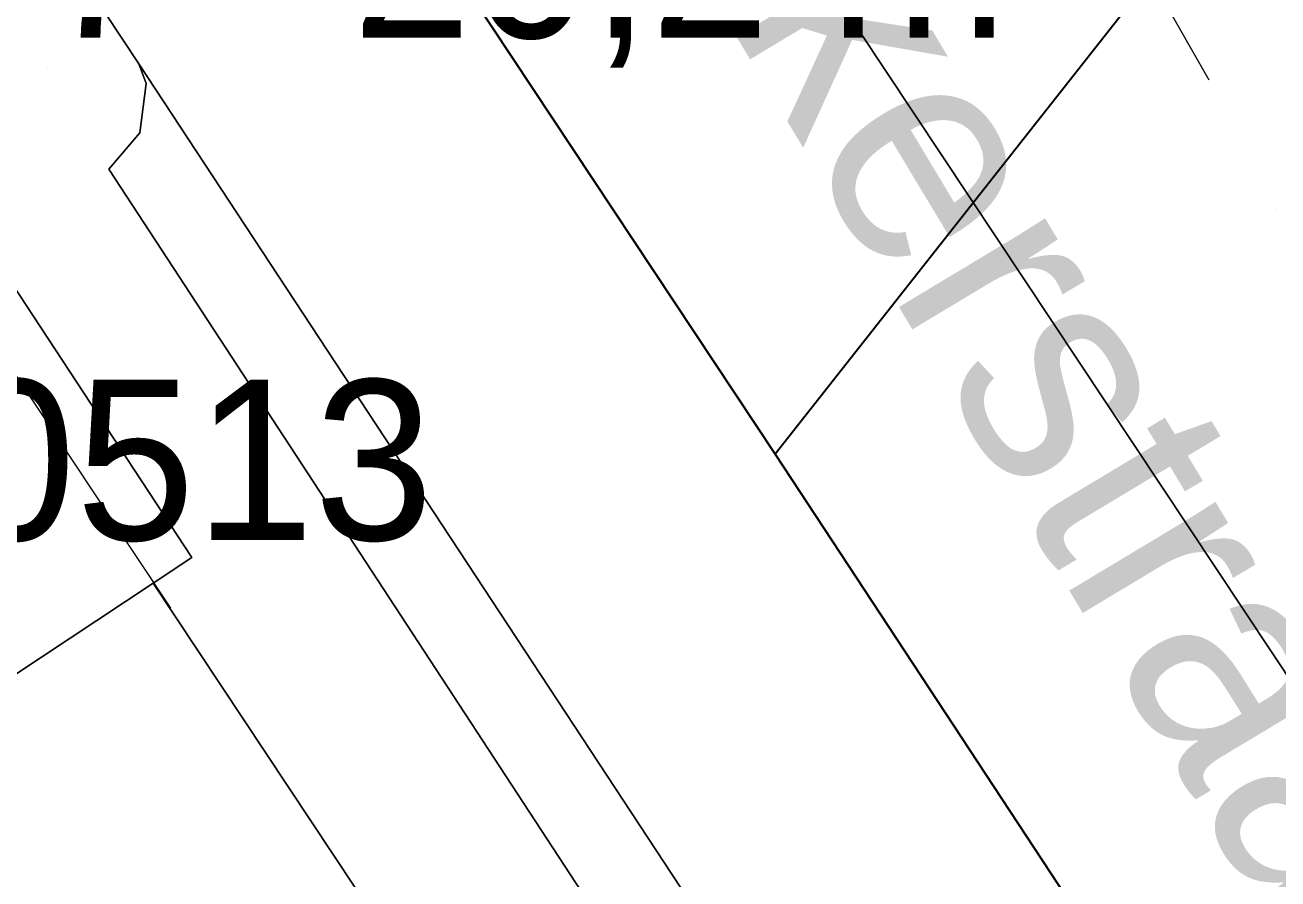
# Model space of a CAD drawing. Header units: metres. Extents: x 0 to 105485, y 0 to 425721.
# Drawn here: x 104808.24 to 104815.28, y 425179.34 to 425184.13 of the extents above; entities that cross this region are included whole.
import ezdxf
from ezdxf.enums import TextEntityAlignment as Align

# ---------------------------------------------------------------- set-up
doc = ezdxf.new("R2010")
doc.units = ezdxf.units.M
doc.header["$MEASUREMENT"] = 0
doc.linetypes.add('KG-PERCEEL-SO', pattern=[19, 5.5, -4, 5.5, -4])
for name, color, linetype, lineweight in [('B-XX-IE-MEUBILAIR-G', 7, 'Continuous', 18), ('B-XX-KG-GRENS_PERCEEL-G', 150, 'KG-PERCEEL-SO', 18), ('B-XX-MO-ONDERZOEK_BORING-T', 30, 'Continuous', 18), ('B-XX-MO-ONDERZOEK_SONDERING-T', 90, 'Continuous', 18), ('B-XX-OG-BEBOUWING_STRAATNAAM-T', 7, 'Continuous', 18), ('B-XX-VH-GESLOTENVERHARDING_BETON-G', 10, 'Continuous', 18), ('B-XX-VH-OPENVERHARDING-G', 90, 'Continuous', 18)]:
    doc.layers.add(name, color=color, linetype=linetype, lineweight=lineweight)
doc.layers.add('GIS-WEGVAKKEN', color=2, linetype='Continuous')

msp = doc.modelspace()

# ---------------------------------------------------------------- linework, layer by layer
at = {"layer": 'B-XX-IE-MEUBILAIR-G', "color": 0, "true_color": 0x604a38}
for points in [[(104814.763, 425184.034, 1.7242), (104814.763, 425184.034, 4.7242)], [(104808.37, 425183.893, 1.8377), (104808.37, 425183.893, 4.8377)], [(104815.262, 425183.101, 1.7044), (104815.262, 425183.101, 4.7044)]]:
    msp.add_polyline3d(points, dxfattribs=at)
at = {"layer": 'B-XX-KG-GRENS_PERCEEL-G', "ltscale": 0.5, "flags": 128}
for points in [[(104813.524, 425186.211), (104816.065, 425181.768), (104816.305, 425181.198)], [(104807.537, 425183.147), (104815.25, 425171.562)]]:
    msp.add_lwpolyline(points, dxfattribs=at)
at = {"layer": 'B-XX-VH-GESLOTENVERHARDING_BETON-G', "ltscale": 0.5}
msp.add_lwpolyline([(104807.824, 425182.715), (104806.73, 425181.99), (104807.863, 425180.27), (104808.963, 425180.998), (104809.181, 425181.143), (104808.048, 425182.863)], close=True, dxfattribs=at)
at = {"layer": 'B-XX-VH-OPENVERHARDING-G', "ltscale": 0.5}
for points in [[(104801.481, 425195.043), (104805.844, 425188.498), (104806.575, 425187.394), (104808.882, 425183.913), (104813.305, 425177.189), (104816.491, 425172.346), (104822.352, 425163.582), (104822.841, 425162.634), (104824.188, 425160.76), (104827.925, 425161.507), (104825.308, 425165.438), (104815.692, 425179.886), (104815.548, 425180.151), (104812.615, 425184.568), (104809.545, 425189.215), (104804.32, 425197.126)], [(104799.718, 425195.136), (104801.087, 425192.862), (104805.036, 425186.913), (104807.474, 425183.242), (104807.537, 425183.147), (104807.824, 425182.715), (104808.048, 425182.863), (104809.181, 425181.143), (104808.963, 425180.998), (104815.276, 425171.483), (104821.378, 425162.666)], [(104815.83, 425172.447), (104808.714, 425183.321), (104808.888, 425183.526), (104808.924, 425183.802), (104808.882, 425183.913), (104806.575, 425187.394), (104805.844, 425188.498), (104805.628, 425188.67), (104805.352, 425188.697), (104805.135, 425188.602), (104801.292, 425194.369)], [(104816.002, 425187.033), (104814.353, 425184.721), (104814.152, 425184.497), (104813.787, 425184.287), (104813.37, 425184.227), (104812.96, 425184.325), (104812.615, 425184.568), (104815.548, 425180.151)], [(104795.19, 425164.189), (104804.926, 425166.916), (104804.436, 425168.5), (104804.645, 425168.557), (104804.473, 425169.184), (104807.369, 425169.928), (104807.526, 425169.35), (104815.276, 425171.483), (104808.963, 425180.998), (104807.863, 425180.27), (104806.73, 425181.99), (104807.824, 425182.715), (104807.537, 425183.147), (104802.867, 425182.205), (104803.089, 425180.65), (104797.739, 425179.888), (104798.536, 425173.772), (104796.012, 425171.625)]]:
    msp.add_lwpolyline(points, dxfattribs=at)
msp.add_lwpolyline([(104808.882, 425183.913), (104808.924, 425183.802), (104808.888, 425183.526), (104808.714, 425183.321), (104815.83, 425172.447), (104816.051, 425172.538), (104816.318, 425172.501), (104816.491, 425172.346), (104813.305, 425177.189)], close=True, dxfattribs=at)
at = {"layer": 'GIS-WEGVAKKEN'}
for points in [[(104804.8279, 425261.0322), (104803.98, 425259.93), (104803, 425258.29), (104798.97, 425248.19), (104796.56, 425232.07), (104795.78, 425225.53), (104795.5, 425219.98), (104795.7, 425215.23), (104796.27, 425210.5), (104796.81, 425207.88), (104797.45, 425205.87), (104798.4, 425203.59), (104799.48, 425201.54), (104801.99, 425197.51), (104812.4542, 425181.722)], [(104833.8955, 425260.1405), (104826.04, 425213.09), (104825.25, 425201.66), (104822.07, 425194.84), (104817.79, 425188.49), (104812.4542, 425181.722)], [(104812.4542, 425181.722), (104823.73, 425164.58), (104825.55, 425161.18), (104826.2106, 425158.5101)]]:
    msp.add_lwpolyline(points, dxfattribs=at)

# ---------------------------------------------------------------- texts
at = {"layer": 'B-XX-MO-ONDERZOEK_BORING-T', "color": 10, "lineweight": 18}
msp.add_text('BHR000000360513', height=0.9, dxfattribs=at).set_placement((104805.25, 425181.69), align=Align.MIDDLE_CENTER)
at = {"layer": 'B-XX-MO-ONDERZOEK_SONDERING-T', "color": 10, "lineweight": 18}
msp.add_text('mv +1,77 · 20,2 m', height=0.9, dxfattribs=at).set_placement((104808.894, 425184.509), align=Align.MIDDLE_CENTER)
at = {"layer": 'B-XX-OG-BEBOUWING_STRAATNAAM-T'}
msp.add_text('Suikerstraat', height=1.25, rotation=301, dxfattribs=at).set_placement((104813.768, 425182.731), align=Align.MIDDLE_CENTER)

doc.saveas('drawing.dxf')
